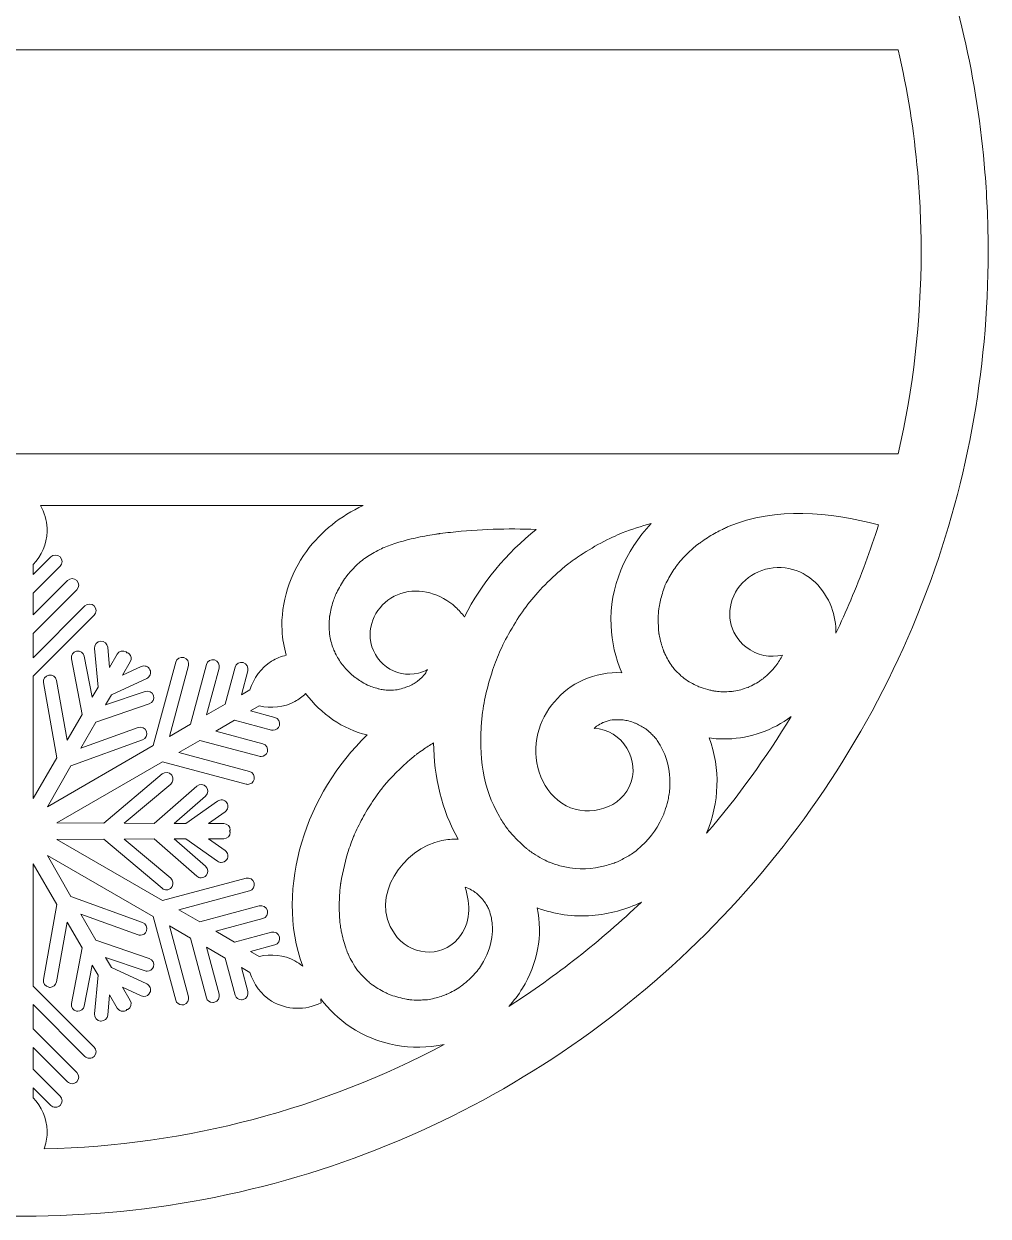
# Model space of a CAD drawing. Extents: x 686 to 834, y -420 to -218.
# Drawn here: x 760 to 834.4, y -420 to -328 of the extents above; entities that cross this region are included whole.
import ezdxf

# ---------------------------------------------------------------- set-up
doc = ezdxf.new("R2010")
doc.units = 0
doc.header["$MEASUREMENT"] = 0
doc.layers.add('Layer 1', color=7, linetype='Continuous', lineweight=0)

msp = doc.modelspace()

# ---------------------------------------------------------------- linework, layer by layer
at = {"layer": 'Layer 1'}
for points, knots in [([(834.198, -339.449), (833.622, -332.3), (832.027, -325.335), (829.434, -318.656), (829.165, -317.96), (828.884, -317.267), (828.592, -316.578), (827.313, -313.554), (825.846, -310.634), (824.195, -307.828), (823.716, -307.014), (823.222, -306.209), (822.713, -305.414), (821.444, -303.435), (820.081, -301.517), (818.626, -299.662), (822.792, -302.693), (829.454, -303.118), (832.538, -298.351), (833.004, -297.635), (832.378, -296.842), (831.641, -296.78), (826.961, -296.404), (824.298, -291.363), (823.151, -287.365), (821.705, -282.358), (821.176, -276.789), (817.512, -272.777), (815.919, -271.032), (813.965, -269.822), (811.838, -268.987), (814.557, -268.632), (817.213, -267.965), (819.702, -266.727), (824.34, -264.426), (828.213, -260.031), (828.415, -254.67), (828.644, -248.739), (824.646, -243.649), (820.036, -240.395), (815.05, -236.869), (809.154, -235.006), (803.96, -231.856), (801.463, -230.34), (799.356, -228.497), (797.409, -226.335), (795.699, -224.422), (793.974, -222.392), (791.687, -221.147), (786.576, -218.366), (780.666, -220.994), (777.314, -225.25), (775.457, -227.614), (774.22, -230.354), (773.135, -233.135), (771.911, -236.285), (770.764, -239.47), (769.589, -242.641), (769.38, -243.204), (769.171, -243.76), (768.963, -244.323), (768.511, -242.655), (767.19, -241.285), (765.451, -240.506), (764.026, -239.866), (762.42, -239.456), (760.883, -239.226), (760.59, -239.182), (760.294, -239.161), (760, -239.155), (759.706, -239.161), (759.41, -239.182), (759.117, -239.226), (757.58, -239.456), (755.974, -239.866), (754.549, -240.506), (752.81, -241.285), (751.489, -242.655), (751.037, -244.323), (750.829, -243.76), (750.62, -243.204), (750.411, -242.641), (749.236, -239.47), (748.089, -236.285), (746.865, -233.135), (745.78, -230.354), (744.543, -227.614), (742.686, -225.25), (739.334, -220.994), (733.424, -218.366), (728.313, -221.147), (726.026, -222.392), (724.301, -224.422), (722.591, -226.335), (720.644, -228.497), (718.537, -230.34), (716.04, -231.856), (710.846, -235.006), (704.95, -236.869), (699.964, -240.395), (695.354, -243.649), (691.356, -248.739), (691.585, -254.67), (691.787, -260.031), (695.66, -264.426), (700.298, -266.727), (702.787, -267.965), (705.443, -268.632), (708.162, -268.987), (706.035, -269.822), (704.081, -271.032), (702.488, -272.777), (698.824, -276.789), (698.295, -282.358), (696.849, -287.365), (695.702, -291.363), (693.039, -296.404), (688.359, -296.78), (687.622, -296.842), (686.996, -297.635), (687.462, -298.351), (690.546, -303.118), (697.208, -302.693), (701.374, -299.662), (699.919, -301.517), (698.556, -303.435), (697.287, -305.414), (696.778, -306.209), (696.284, -307.014), (695.805, -307.828), (694.154, -310.634), (692.687, -313.554), (691.408, -316.578), (691.116, -317.267), (690.835, -317.96), (690.566, -318.656), (687.973, -325.335), (686.378, -332.3), (685.802, -339.449), (685.639, -341.47), (685.556, -343.507), (685.556, -345.556), (685.556, -354.849), (687.24, -363.889), (690.566, -372.457), (690.835, -373.152), (691.116, -373.844), (691.408, -374.534), (695.156, -383.398), (700.524, -391.359), (707.36, -398.196), (714.196, -405.031), (722.157, -410.399), (731.022, -414.149), (740.202, -418.03), (749.951, -420), (760, -420), (770.049, -420), (779.798, -418.03), (788.978, -414.149), (797.843, -410.399), (805.804, -405.031), (812.64, -398.196), (819.476, -391.359), (824.844, -383.398), (828.592, -374.534), (828.884, -373.844), (829.165, -373.152), (829.434, -372.457), (832.76, -363.889), (834.444, -354.849), (834.444, -345.556), (834.444, -343.507), (834.361, -341.47), (834.198, -339.449)], [0, 0, 0, 0, 1, 1, 1, 2, 2, 2, 3, 3, 3, 4, 4, 4, 5, 5, 5, 6, 6, 6, 7, 7, 7, 8, 8, 8, 9, 9, 9, 10, 10, 10, 11, 11, 11, 12, 12, 12, 13, 13, 13, 14, 14, 14, 15, 15, 15, 16, 16, 16, 17, 17, 17, 18, 18, 18, 19, 19, 19, 20, 20, 20, 21, 21, 21, 22, 22, 22, 23, 23, 23, 24, 24, 24, 25, 25, 25, 26, 26, 26, 27, 27, 27, 28, 28, 28, 29, 29, 29, 30, 30, 30, 31, 31, 31, 32, 32, 32, 33, 33, 33, 34, 34, 34, 35, 35, 35, 36, 36, 36, 37, 37, 37, 38, 38, 38, 39, 39, 39, 40, 40, 40, 41, 41, 41, 42, 42, 42, 43, 43, 43, 44, 44, 44, 45, 45, 45, 46, 46, 46, 47, 47, 47, 48, 48, 48, 49, 49, 49, 50, 50, 50, 51, 51, 51, 52, 52, 52, 53, 53, 53, 54, 54, 54, 55, 55, 55, 56, 56, 56, 57, 57, 57, 58, 58, 58, 58]), ([(827.497, -361.151), (827.497, -361.151), (814.692, -361.151), (814.692, -361.151), (814.692, -361.151), (760, -361.151), (760, -361.151), (760, -361.151), (705.308, -361.151), (705.308, -361.151), (705.308, -361.151), (692.503, -361.151), (692.503, -361.151), (691.344, -356.137), (690.73, -350.917), (690.73, -345.556), (690.73, -343.499), (690.821, -341.462), (690.997, -339.449), (691.28, -336.218), (691.789, -333.051), (692.502, -329.962), (692.502, -329.962), (705.308, -329.962), (705.308, -329.962), (705.308, -329.962), (760, -329.962), (760, -329.962), (760, -329.962), (814.692, -329.962), (814.692, -329.962), (814.692, -329.962), (827.498, -329.962), (827.498, -329.962), (828.211, -333.051), (828.72, -336.218), (829.003, -339.449), (829.179, -341.462), (829.27, -343.499), (829.27, -345.556), (829.27, -350.917), (828.656, -356.137), (827.497, -361.151)], [0, 0, 0, 0, 1, 1, 1, 2, 2, 2, 3, 3, 3, 4, 4, 4, 5, 5, 5, 6, 6, 6, 7, 7, 7, 8, 8, 8, 9, 9, 9, 10, 10, 10, 11, 11, 11, 12, 12, 12, 13, 13, 13, 14, 14, 14, 14]), ([(781.817, -368.686), (780.557, -370.405), (779.82, -372.649), (779.931, -374.788), (779.964, -375.436), (780.079, -376.079), (780.262, -376.704), (779.866, -376.794), (779.483, -376.946), (779.13, -377.165), (778.317, -377.672), (777.73, -378.471), (777.458, -379.373), (777.458, -379.373), (776.79, -379.758), (776.79, -379.758), (776.79, -379.758), (777.29, -377.893), (777.29, -377.893), (777.363, -377.624), (777.202, -377.346), (776.932, -377.274), (776.662, -377.201), (776.385, -377.362), (776.312, -377.631), (776.312, -377.631), (775.551, -380.474), (775.551, -380.474), (775.551, -380.474), (774.097, -381.313), (774.097, -381.313), (774.097, -381.313), (775.069, -377.688), (775.069, -377.688), (775.142, -377.418), (774.981, -377.14), (774.711, -377.068), (774.441, -376.996), (774.164, -377.156), (774.092, -377.426), (774.092, -377.426), (772.858, -382.028), (772.858, -382.028), (772.858, -382.028), (771.235, -382.966), (771.235, -382.966), (771.235, -382.966), (772.699, -377.504), (772.699, -377.504), (772.771, -377.234), (772.61, -376.956), (772.341, -376.884), (772.07, -376.812), (771.793, -376.972), (771.721, -377.242), (771.721, -377.242), (769.995, -383.681), (769.995, -383.681), (769.995, -383.681), (761.818, -388.402), (761.818, -388.402), (761.818, -388.402), (763.627, -385.24), (763.627, -385.24), (763.627, -385.24), (769.166, -383.231), (769.166, -383.231), (769.429, -383.136), (769.564, -382.846), (769.469, -382.583), (769.374, -382.32), (769.084, -382.185), (768.821, -382.28), (768.821, -382.28), (764.403, -383.882), (764.403, -383.882), (764.403, -383.882), (765.554, -381.867), (765.554, -381.867), (765.554, -381.867), (769.687, -380.454), (769.687, -380.454), (769.951, -380.364), (770.092, -380.076), (770.002, -379.811), (769.912, -379.547), (769.624, -379.406), (769.36, -379.496), (769.36, -379.496), (766.314, -380.538), (766.314, -380.538), (766.314, -380.538), (766.76, -379.758), (766.76, -379.758), (766.76, -379.758), (769.488, -378.491), (769.488, -378.491), (769.741, -378.374), (769.851, -378.073), (769.734, -377.819), (769.616, -377.566), (769.316, -377.456), (769.062, -377.574), (769.062, -377.574), (767.628, -378.239), (767.628, -378.239), (767.628, -378.239), (768.219, -377.206), (768.219, -377.206), (768.339, -376.996), (768.292, -376.737), (768.12, -376.581), (768.095, -376.559), (768.068, -376.538), (768.039, -376.521), (768.039, -376.521), (767.945, -376.521), (767.945, -376.521), (767.945, -376.521), (767.898, -376.439), (767.898, -376.439), (767.657, -376.305), (767.353, -376.387), (767.214, -376.625), (767.214, -376.625), (766.614, -377.654), (766.614, -377.654), (766.614, -377.654), (766.474, -376.08), (766.474, -376.08), (766.449, -375.801), (766.204, -375.596), (765.925, -375.62), (765.647, -375.645), (765.441, -375.891), (765.466, -376.169), (765.466, -376.169), (765.733, -379.166), (765.733, -379.166), (765.733, -379.166), (765.28, -379.941), (765.28, -379.941), (765.28, -379.941), (764.659, -376.783), (764.659, -376.783), (764.606, -376.509), (764.34, -376.33), (764.065, -376.384), (763.792, -376.438), (763.613, -376.704), (763.667, -376.978), (763.667, -376.978), (764.509, -381.264), (764.509, -381.264), (764.509, -381.264), (763.34, -383.269), (763.34, -383.269), (763.34, -383.269), (762.518, -378.641), (762.518, -378.641), (762.469, -378.366), (762.207, -378.183), (761.932, -378.232), (761.656, -378.28), (761.473, -378.543), (761.522, -378.818), (761.522, -378.818), (762.553, -384.619), (762.553, -384.619), (762.553, -384.619), (760.718, -387.767), (760.718, -387.767), (760.718, -387.767), (760.718, -378.324), (760.718, -378.324), (760.718, -378.324), (765.432, -373.611), (765.432, -373.611), (765.629, -373.413), (765.629, -373.093), (765.432, -372.895), (765.234, -372.698), (764.914, -372.698), (764.716, -372.895), (764.716, -372.895), (760.718, -376.893), (760.718, -376.893), (760.718, -376.893), (760.718, -375.019), (760.718, -375.019), (760.718, -375.019), (764.087, -371.65), (764.087, -371.65), (764.284, -371.452), (764.284, -371.132), (764.087, -370.934), (763.889, -370.736), (763.569, -370.736), (763.371, -370.934), (763.371, -370.934), (760.718, -373.588), (760.718, -373.588), (760.718, -373.588), (760.718, -371.91), (760.718, -371.91), (760.718, -371.91), (762.798, -369.829), (762.798, -369.829), (762.996, -369.632), (762.996, -369.311), (762.798, -369.113), (762.6, -368.916), (762.28, -368.916), (762.083, -369.113), (762.083, -369.113), (760.718, -370.479), (760.718, -370.479), (760.718, -370.479), (760.718, -369.708), (760.718, -369.708), (761.363, -369.022), (761.761, -368.113), (761.793, -367.156), (761.796, -367.072), (761.796, -366.987), (761.793, -366.904), (761.769, -366.282), (761.584, -365.681), (761.278, -365.149), (761.278, -365.149), (786.188, -365.149), (786.188, -365.149), (784.461, -365.95), (782.976, -367.106), (781.817, -368.686)], [0, 0, 0, 0, 1, 1, 1, 2, 2, 2, 3, 3, 3, 4, 4, 4, 5, 5, 5, 6, 6, 6, 7, 7, 7, 8, 8, 8, 9, 9, 9, 10, 10, 10, 11, 11, 11, 12, 12, 12, 13, 13, 13, 14, 14, 14, 15, 15, 15, 16, 16, 16, 17, 17, 17, 18, 18, 18, 19, 19, 19, 20, 20, 20, 21, 21, 21, 22, 22, 22, 23, 23, 23, 24, 24, 24, 25, 25, 25, 26, 26, 26, 27, 27, 27, 28, 28, 28, 29, 29, 29, 30, 30, 30, 31, 31, 31, 32, 32, 32, 33, 33, 33, 34, 34, 34, 35, 35, 35, 36, 36, 36, 37, 37, 37, 38, 38, 38, 39, 39, 39, 40, 40, 40, 41, 41, 41, 42, 42, 42, 43, 43, 43, 44, 44, 44, 45, 45, 45, 46, 46, 46, 47, 47, 47, 48, 48, 48, 49, 49, 49, 50, 50, 50, 51, 51, 51, 52, 52, 52, 53, 53, 53, 54, 54, 54, 55, 55, 55, 56, 56, 56, 57, 57, 57, 58, 58, 58, 59, 59, 59, 60, 60, 60, 61, 61, 61, 62, 62, 62, 63, 63, 63, 64, 64, 64, 65, 65, 65, 66, 66, 66, 67, 67, 67, 68, 68, 68, 69, 69, 69, 70, 70, 70, 71, 71, 71, 72, 72, 72, 73, 73, 73, 74, 74, 74, 75, 75, 75, 76, 76, 76, 77, 77, 77, 78, 78, 78, 78]), ([(823.832, -372.457), (823.469, -373.317), (823.086, -374.167), (822.689, -375.009), (822.699, -374.327), (822.595, -373.646), (822.347, -372.99), (821.802, -371.553), (820.615, -370.312), (819.063, -370.006), (817.459, -369.689), (815.747, -370.382), (814.938, -371.843), (814.14, -373.287), (814.438, -375.046), (815.748, -376.064), (816.609, -376.733), (817.622, -376.929), (818.572, -376.684), (818.497, -376.824), (818.422, -376.965), (818.338, -377.101), (818.25, -377.246), (818.155, -377.388), (818.056, -377.526), (818.078, -377.484), (817.797, -377.827), (817.751, -377.876), (817.635, -377.999), (817.515, -378.119), (817.391, -378.234), (817.308, -378.311), (817.222, -378.384), (817.136, -378.458), (817.132, -378.462), (817.095, -378.491), (817.062, -378.517), (817.023, -378.544), (816.971, -378.581), (816.966, -378.584), (816.87, -378.644), (816.779, -378.71), (816.683, -378.77), (816.515, -378.874), (816.342, -378.97), (816.166, -379.06), (816.144, -379.071), (816.043, -379.119), (815.983, -379.149), (815.947, -379.164), (815.91, -379.179), (815.904, -379.181), (815.718, -379.248), (815.531, -379.31), (815.339, -379.361), (815.168, -379.407), (814.996, -379.442), (814.823, -379.478), (814.805, -379.481), (814.791, -379.484), (814.78, -379.487), (814.779, -379.487), (814.779, -379.487), (814.779, -379.487), (814.661, -379.498), (814.543, -379.507), (814.425, -379.513), (814.218, -379.522), (814.01, -379.523), (813.803, -379.514), (813.714, -379.51), (813.625, -379.504), (813.537, -379.497), (813.51, -379.494), (813.381, -379.476), (813.313, -379.468), (813.273, -379.46), (813.233, -379.452), (813.229, -379.451), (813.142, -379.432), (813.055, -379.414), (812.968, -379.394), (812.737, -379.339), (812.509, -379.273), (812.284, -379.195), (812.227, -379.176), (812.17, -379.154), (812.113, -379.133), (812.07, -379.115), (812, -379.087), (811.979, -379.076), (811.82, -378.996), (811.661, -378.917), (811.507, -378.828), (811.327, -378.725), (811.153, -378.612), (810.982, -378.494), (810.964, -378.481), (810.951, -378.472), (810.94, -378.464), (810.844, -378.386), (810.751, -378.304), (810.661, -378.22), (810.515, -378.084), (810.374, -377.942), (810.241, -377.793), (810.191, -377.736), (810.052, -377.553), (810.052, -377.559), (809.84, -377.252), (809.648, -376.934), (809.486, -376.597), (809.46, -376.543), (809.436, -376.49), (809.411, -376.436), (809.404, -376.413), (809.395, -376.387), (809.384, -376.354), (809.331, -376.198), (809.277, -376.044), (809.231, -375.886), (809.177, -375.702), (809.13, -375.515), (809.09, -375.327), (809.073, -375.246), (809.059, -375.165), (809.042, -375.084), (809.034, -375.049), (809.028, -375.025), (809.024, -375.005), (809.023, -375.002), (809.023, -374.999), (809.023, -374.995), (808.993, -374.635), (808.966, -374.278), (808.971, -373.915), (808.973, -373.72), (808.983, -373.526), (808.999, -373.331), (809.003, -373.281), (809.008, -373.232), (809.013, -373.182), (809.017, -373.14), (809.027, -373.055), (809.039, -372.985), (809.102, -372.628), (809.186, -372.274), (809.291, -371.926), (809.348, -371.739), (809.415, -371.556), (809.481, -371.372), (809.487, -371.355), (809.491, -371.342), (809.495, -371.33), (809.527, -371.259), (809.559, -371.187), (809.593, -371.116), (809.767, -370.757), (809.968, -370.41), (810.19, -370.078), (810.238, -370.006), (810.405, -369.774), (810.454, -369.704), (810.487, -369.664), (810.537, -369.602), (810.539, -369.6), (810.616, -369.511), (810.691, -369.421), (810.769, -369.334), (811.044, -369.028), (811.336, -368.738), (811.645, -368.467), (811.761, -368.364), (811.881, -368.264), (812.002, -368.166), (812.039, -368.137), (812.087, -368.1), (812.102, -368.089), (812.199, -368.021), (812.294, -367.951), (812.392, -367.885), (812.734, -367.651), (813.089, -367.434), (813.453, -367.236), (813.609, -367.15), (813.768, -367.068), (813.928, -366.989), (814.035, -366.937), (814.143, -366.887), (814.251, -366.836), (814.301, -366.812), (814.362, -366.784), (814.385, -366.773), (818.117, -365.211), (822.15, -365.659), (825.989, -366.637), (825.355, -368.617), (824.636, -370.559), (823.832, -372.457)], [0, 0, 0, 0, 1, 1, 1, 2, 2, 2, 3, 3, 3, 4, 4, 4, 5, 5, 5, 6, 6, 6, 7, 7, 7, 8, 8, 8, 9, 9, 9, 10, 10, 10, 11, 11, 11, 12, 12, 12, 13, 13, 13, 14, 14, 14, 15, 15, 15, 16, 16, 16, 17, 17, 17, 18, 18, 18, 19, 19, 19, 20, 20, 20, 21, 21, 21, 22, 22, 22, 23, 23, 23, 24, 24, 24, 25, 25, 25, 26, 26, 26, 27, 27, 27, 28, 28, 28, 29, 29, 29, 30, 30, 30, 31, 31, 31, 32, 32, 32, 33, 33, 33, 34, 34, 34, 35, 35, 35, 36, 36, 36, 37, 37, 37, 38, 38, 38, 39, 39, 39, 40, 40, 40, 41, 41, 41, 42, 42, 42, 43, 43, 43, 44, 44, 44, 45, 45, 45, 46, 46, 46, 47, 47, 47, 48, 48, 48, 49, 49, 49, 50, 50, 50, 51, 51, 51, 52, 52, 52, 53, 53, 53, 54, 54, 54, 55, 55, 55, 56, 56, 56, 57, 57, 57, 58, 58, 58, 59, 59, 59, 60, 60, 60, 61, 61, 61, 62, 62, 62, 63, 63, 63, 64, 64, 64, 65, 65, 65, 66, 66, 66, 66]), ([(786.743, -375.38), (786.893, -377.208), (788.664, -378.548), (790.479, -378.082), (790.72, -378.021), (790.947, -377.928), (791.159, -377.811), (791.099, -377.918), (791.038, -378.023), (790.974, -378.129), (790.971, -378.133), (790.945, -378.168), (790.921, -378.201), (790.879, -378.246), (790.792, -378.344), (790.779, -378.358), (790.667, -378.475), (790.549, -378.586), (790.425, -378.69), (790.332, -378.753), (790.238, -378.816), (790.142, -378.874), (790.01, -378.953), (789.874, -379.023), (789.737, -379.092), (789.857, -379.028), (789.476, -379.192), (789.39, -379.218), (789.223, -379.27), (789.055, -379.313), (788.885, -379.348), (788.835, -379.359), (788.785, -379.368), (788.735, -379.378), (788.723, -379.378), (788.707, -379.378), (788.686, -379.379), (788.492, -379.388), (788.298, -379.399), (788.103, -379.393), (788.021, -379.39), (787.938, -379.385), (787.855, -379.379), (787.833, -379.377), (787.719, -379.36), (787.658, -379.353), (787.564, -379.331), (787.405, -379.295), (787.364, -379.285), (787.204, -379.245), (787.045, -379.198), (786.889, -379.145), (786.82, -379.122), (786.752, -379.097), (786.683, -379.072), (786.491, -378.981), (786.303, -378.885), (786.12, -378.778), (785.976, -378.694), (785.836, -378.604), (785.698, -378.51), (785.648, -378.476), (785.599, -378.44), (785.55, -378.405), (785.544, -378.4), (785.54, -378.396), (785.534, -378.391), (785.257, -378.153), (784.993, -377.905), (784.752, -377.632), (784.693, -377.566), (784.636, -377.497), (784.58, -377.429), (784.576, -377.423), (784.572, -377.416), (784.566, -377.409), (784.471, -377.27), (784.377, -377.132), (784.289, -376.989), (784.202, -376.845), (784.12, -376.699), (784.043, -376.55), (784.001, -376.469), (783.863, -376.12), (783.893, -376.216), (783.784, -375.898), (783.688, -375.578), (783.624, -375.247), (783.614, -375.194), (783.606, -375.141), (783.597, -375.088), (783.596, -375.076), (783.595, -375.063), (783.594, -375.046), (783.582, -374.845), (783.567, -374.645), (783.567, -374.444), (783.566, -374.272), (783.572, -374.099), (783.584, -373.928), (783.59, -373.843), (783.599, -373.758), (783.607, -373.673), (783.608, -373.664), (783.61, -373.656), (783.612, -373.644), (783.682, -373.276), (783.765, -372.913), (783.88, -372.555), (783.924, -372.419), (783.973, -372.285), (784.023, -372.152), (784.007, -372.201), (784.119, -371.931), (784.151, -371.865), (784.33, -371.5), (784.535, -371.148), (784.763, -370.811), (784.798, -370.759), (784.957, -370.544), (784.949, -370.549), (785.04, -370.437), (785.134, -370.327), (785.231, -370.22), (785.505, -369.917), (785.801, -369.64), (786.112, -369.376), (786.157, -369.337), (786.183, -369.314), (786.196, -369.301), (786.21, -369.294), (786.24, -369.277), (786.297, -369.24), (786.459, -369.135), (786.618, -369.025), (786.783, -368.926), (787.098, -368.736), (787.592, -368.48), (787.823, -368.378), (788.463, -368.095), (789.42, -367.827), (790.213, -367.652), (790.711, -367.541), (791.213, -367.451), (791.717, -367.373), (791.818, -367.357), (791.919, -367.343), (792.02, -367.328), (792.054, -367.323), (792.077, -367.32), (792.094, -367.317), (792.11, -367.315), (792.129, -367.312), (792.151, -367.31), (792.414, -367.276), (792.678, -367.245), (792.941, -367.216), (794.033, -367.097), (795.129, -367.018), (796.226, -366.98), (797.337, -366.942), (798.449, -366.946), (799.559, -366.991), (797.269, -368.819), (795.352, -371.114), (794.007, -373.735), (794.005, -373.738), (794.004, -373.741), (794.003, -373.744), (793.808, -373.471), (793.585, -373.215), (793.33, -372.982), (792.216, -371.965), (790.577, -371.448), (789.107, -371.928), (787.652, -372.403), (786.616, -373.834), (786.743, -375.38)], [0, 0, 0, 0, 1, 1, 1, 2, 2, 2, 3, 3, 3, 4, 4, 4, 5, 5, 5, 6, 6, 6, 7, 7, 7, 8, 8, 8, 9, 9, 9, 10, 10, 10, 11, 11, 11, 12, 12, 12, 13, 13, 13, 14, 14, 14, 15, 15, 15, 16, 16, 16, 17, 17, 17, 18, 18, 18, 19, 19, 19, 20, 20, 20, 21, 21, 21, 22, 22, 22, 23, 23, 23, 24, 24, 24, 25, 25, 25, 26, 26, 26, 27, 27, 27, 28, 28, 28, 29, 29, 29, 30, 30, 30, 31, 31, 31, 32, 32, 32, 33, 33, 33, 34, 34, 34, 35, 35, 35, 36, 36, 36, 37, 37, 37, 38, 38, 38, 39, 39, 39, 40, 40, 40, 41, 41, 41, 42, 42, 42, 43, 43, 43, 44, 44, 44, 45, 45, 45, 46, 46, 46, 47, 47, 47, 48, 48, 48, 49, 49, 49, 50, 50, 50, 51, 51, 51, 52, 52, 52, 53, 53, 53, 54, 54, 54, 55, 55, 55, 56, 56, 56, 57, 57, 57, 58, 58, 58, 59, 59, 59, 59]), ([(809.85, -387.188), (809.847, -387.227), (809.845, -387.259), (809.843, -387.285), (809.819, -387.445), (809.789, -387.604), (809.754, -387.761), (809.697, -388.022), (809.627, -388.281), (809.546, -388.536), (809.501, -388.678), (809.451, -388.817), (809.4, -388.957), (809.383, -389.005), (809.37, -389.041), (809.361, -389.068), (809.347, -389.095), (809.329, -389.131), (809.305, -389.179), (808.722, -390.364), (808.302, -390.913), (807.322, -391.757), (807.298, -391.779), (807.277, -391.796), (807.259, -391.812), (807.247, -391.819), (807.228, -391.832), (807.197, -391.854), (807.07, -391.943), (806.943, -392.03), (806.812, -392.113), (806.547, -392.279), (806.271, -392.42), (805.994, -392.566), (805.976, -392.575), (805.868, -392.624), (805.834, -392.641), (805.716, -392.688), (805.597, -392.731), (805.478, -392.772), (805.153, -392.883), (804.822, -392.975), (804.487, -393.047), (803.532, -393.254), (802.394, -393.226), (801.378, -392.949), (801.108, -392.875), (800.842, -392.786), (800.58, -392.685), (800.543, -392.67), (800.502, -392.653), (800.486, -392.645), (800.329, -392.568), (800.171, -392.493), (800.017, -392.41), (799.785, -392.285), (799.56, -392.15), (799.34, -392.006), (799.218, -391.926), (799.099, -391.841), (798.979, -391.758), (798.936, -391.728), (798.907, -391.708), (798.883, -391.692), (798.861, -391.672), (798.834, -391.647), (798.793, -391.611), (798.352, -391.218), (797.928, -390.819), (797.545, -390.368), (797.491, -390.304), (797.439, -390.239), (797.386, -390.174), (797.363, -390.141), (797.261, -390.005), (797.235, -389.968), (797.048, -389.703), (796.873, -389.43), (796.709, -389.149), (795.423, -386.939), (795.113, -384.444), (795.333, -381.819), (795.347, -381.647), (795.364, -381.475), (795.384, -381.303), (795.389, -381.26), (795.417, -381.065), (795.422, -381.021), (795.467, -380.738), (795.515, -380.456), (795.572, -380.175), (795.698, -379.55), (795.856, -378.932), (796.043, -378.323), (796.438, -377.037), (796.764, -376.265), (797.424, -375.069), (798.123, -373.801), (798.82, -372.812), (799.675, -371.858), (800.165, -371.312), (800.686, -370.796), (801.236, -370.311), (801.48, -370.095), (801.73, -369.885), (801.986, -369.683), (802.025, -369.654), (802.175, -369.54), (802.206, -369.517), (802.386, -369.385), (802.568, -369.256), (802.752, -369.13), (803.331, -368.735), (803.931, -368.371), (804.549, -368.04), (805.179, -367.704), (805.733, -367.444), (806.195, -367.262), (806.923, -366.975), (807.668, -366.736), (808.424, -366.541), (806.433, -368.644), (805.205, -371.407), (805.333, -374.416), (805.386, -375.672), (805.661, -376.915), (806.166, -378.054), (805.158, -378.005), (804.133, -378.179), (803.154, -378.618), (801.484, -379.367), (800.121, -380.958), (799.684, -382.745), (799.203, -384.709), (799.785, -386.968), (801.534, -388.126), (803.227, -389.246), (805.814, -388.744), (806.731, -386.855), (807.721, -384.815), (806.148, -382.417), (804.029, -382.351), (804.052, -382.329), (804.076, -382.307), (804.099, -382.285), (804.136, -382.249), (804.16, -382.224), (804.176, -382.206), (804.194, -382.197), (804.221, -382.183), (804.259, -382.16), (804.403, -382.076), (804.548, -381.991), (804.692, -381.906), (804.712, -381.894), (804.758, -381.875), (804.795, -381.859), (805, -381.787), (805.212, -381.729), (805.426, -381.689), (805.468, -381.685), (805.557, -381.676), (805.587, -381.677), (805.76, -381.68), (805.94, -381.681), (806.113, -381.678), (806.141, -381.677), (806.222, -381.685), (806.267, -381.689), (806.403, -381.712), (806.538, -381.742), (806.672, -381.776), (806.844, -381.821), (807.01, -381.877), (807.179, -381.933), (807.196, -381.939), (807.237, -381.957), (807.274, -381.974), (807.529, -382.099), (807.765, -382.245), (808.008, -382.393), (808.036, -382.411), (808.059, -382.425), (808.079, -382.437), (808.213, -382.545), (808.34, -382.662), (808.462, -382.783), (808.549, -382.869), (808.629, -382.96), (808.713, -383.049), (808.776, -383.115), (808.807, -383.144), (808.821, -383.155), (808.826, -383.168), (808.844, -383.201), (808.891, -383.271), (809.527, -384.239), (809.841, -385.244), (809.874, -386.254), (809.885, -386.567), (809.869, -386.876), (809.85, -387.188)], [0, 0, 0, 0, 1, 1, 1, 2, 2, 2, 3, 3, 3, 4, 4, 4, 5, 5, 5, 6, 6, 6, 7, 7, 7, 8, 8, 8, 9, 9, 9, 10, 10, 10, 11, 11, 11, 12, 12, 12, 13, 13, 13, 14, 14, 14, 15, 15, 15, 16, 16, 16, 17, 17, 17, 18, 18, 18, 19, 19, 19, 20, 20, 20, 21, 21, 21, 22, 22, 22, 23, 23, 23, 24, 24, 24, 25, 25, 25, 26, 26, 26, 27, 27, 27, 28, 28, 28, 29, 29, 29, 30, 30, 30, 31, 31, 31, 32, 32, 32, 33, 33, 33, 34, 34, 34, 35, 35, 35, 36, 36, 36, 37, 37, 37, 38, 38, 38, 39, 39, 39, 40, 40, 40, 41, 41, 41, 42, 42, 42, 43, 43, 43, 44, 44, 44, 45, 45, 45, 46, 46, 46, 47, 47, 47, 48, 48, 48, 49, 49, 49, 50, 50, 50, 51, 51, 51, 52, 52, 52, 53, 53, 53, 54, 54, 54, 55, 55, 55, 56, 56, 56, 57, 57, 57, 58, 58, 58, 59, 59, 59, 60, 60, 60, 61, 61, 61, 62, 62, 62, 63, 63, 63, 64, 64, 64, 65, 65, 65, 66, 66, 66, 67, 67, 67, 67]), ([(781.532, -400.701), (781.344, -400.545), (781.142, -400.407), (780.923, -400.291), (780.079, -399.84), (779.093, -399.73), (778.175, -399.946), (778.175, -399.946), (777.508, -399.561), (777.508, -399.561), (777.508, -399.561), (779.373, -399.061), (779.373, -399.061), (779.643, -398.989), (779.803, -398.712), (779.73, -398.442), (779.658, -398.172), (779.381, -398.011), (779.111, -398.084), (779.111, -398.084), (776.269, -398.845), (776.269, -398.845), (776.269, -398.845), (774.815, -398.006), (774.815, -398.006), (774.815, -398.006), (778.441, -397.035), (778.441, -397.035), (778.71, -396.962), (778.87, -396.685), (778.798, -396.415), (778.726, -396.145), (778.449, -395.985), (778.179, -396.057), (778.179, -396.057), (773.576, -397.291), (773.576, -397.291), (773.576, -397.291), (771.953, -396.353), (771.953, -396.353), (771.953, -396.353), (777.414, -394.89), (777.414, -394.89), (777.685, -394.818), (777.845, -394.54), (777.772, -394.27), (777.7, -394), (777.423, -393.84), (777.152, -393.913), (777.152, -393.913), (770.713, -395.638), (770.713, -395.638), (770.713, -395.638), (762.536, -390.917), (762.536, -390.917), (762.536, -390.917), (766.179, -390.901), (766.179, -390.901), (766.179, -390.901), (770.688, -394.694), (770.688, -394.694), (770.783, -394.774), (770.899, -394.813), (771.014, -394.813), (771.158, -394.813), (771.301, -394.752), (771.401, -394.633), (771.424, -394.606), (771.443, -394.578), (771.459, -394.548), (771.571, -394.342), (771.527, -394.078), (771.34, -393.92), (771.34, -393.92), (767.744, -390.894), (767.744, -390.894), (767.744, -390.894), (770.063, -390.885), (770.063, -390.885), (770.063, -390.885), (773.354, -393.757), (773.354, -393.757), (773.45, -393.841), (773.568, -393.882), (773.687, -393.882), (773.828, -393.882), (773.968, -393.823), (774.068, -393.709), (774.252, -393.498), (774.23, -393.179), (774.019, -392.995), (774.019, -392.995), (771.594, -390.878), (771.594, -390.878), (771.594, -390.878), (772.493, -390.874), (772.493, -390.874), (772.493, -390.874), (774.954, -392.603), (774.954, -392.603), (775.043, -392.666), (775.145, -392.695), (775.245, -392.695), (775.404, -392.695), (775.561, -392.62), (775.659, -392.48), (775.82, -392.251), (775.765, -391.936), (775.536, -391.775), (775.536, -391.775), (774.243, -390.867), (774.243, -390.867), (774.243, -390.867), (775.433, -390.861), (775.433, -390.861), (775.709, -390.86), (775.932, -390.638), (775.936, -390.363), (775.936, -390.363), (775.889, -390.281), (775.889, -390.281), (775.889, -390.281), (775.936, -390.2), (775.936, -390.2), (775.932, -389.924), (775.709, -389.702), (775.433, -389.701), (775.433, -389.701), (774.243, -389.696), (774.243, -389.696), (774.243, -389.696), (775.536, -388.787), (775.536, -388.787), (775.765, -388.627), (775.82, -388.311), (775.659, -388.082), (775.499, -387.853), (775.183, -387.799), (774.954, -387.959), (774.954, -387.959), (772.493, -389.688), (772.493, -389.688), (772.493, -389.688), (771.594, -389.685), (771.594, -389.685), (771.594, -389.685), (774.019, -387.568), (774.019, -387.568), (774.23, -387.384), (774.252, -387.064), (774.068, -386.854), (773.884, -386.643), (773.565, -386.621), (773.354, -386.805), (773.354, -386.805), (770.063, -389.678), (770.063, -389.678), (770.063, -389.678), (767.744, -389.668), (767.744, -389.668), (767.744, -389.668), (771.34, -386.642), (771.34, -386.642), (771.527, -386.485), (771.571, -386.221), (771.459, -386.014), (771.443, -385.985), (771.424, -385.956), (771.401, -385.93), (771.222, -385.715), (770.902, -385.688), (770.688, -385.868), (770.688, -385.868), (766.18, -389.661), (766.18, -389.661), (766.18, -389.661), (762.536, -389.646), (762.536, -389.646), (762.536, -389.646), (770.713, -384.925), (770.713, -384.925), (770.713, -384.925), (777.152, -386.65), (777.152, -386.65), (777.196, -386.662), (777.24, -386.667), (777.284, -386.667), (777.507, -386.667), (777.712, -386.518), (777.772, -386.292), (777.845, -386.022), (777.685, -385.745), (777.414, -385.672), (777.414, -385.672), (771.953, -384.209), (771.953, -384.209), (771.953, -384.209), (773.576, -383.272), (773.576, -383.272), (773.576, -383.272), (778.179, -384.505), (778.179, -384.505), (778.223, -384.517), (778.267, -384.522), (778.31, -384.522), (778.533, -384.522), (778.738, -384.373), (778.798, -384.147), (778.87, -383.877), (778.71, -383.6), (778.441, -383.528), (778.441, -383.528), (774.815, -382.556), (774.815, -382.556), (774.815, -382.556), (776.269, -381.717), (776.269, -381.717), (776.269, -381.717), (779.111, -382.479), (779.111, -382.479), (779.155, -382.49), (779.199, -382.496), (779.242, -382.496), (779.466, -382.496), (779.67, -382.347), (779.73, -382.121), (779.803, -381.851), (779.643, -381.573), (779.373, -381.501), (779.373, -381.501), (777.508, -381.001), (777.508, -381.001), (777.508, -381.001), (778.175, -380.616), (778.175, -380.616), (779.093, -380.832), (780.079, -380.723), (780.923, -380.272), (781.232, -380.107), (781.511, -379.899), (781.756, -379.659), (782.939, -381.224), (784.607, -382.411), (786.507, -382.855), (784.154, -385.124), (782.388, -388.002), (781.448, -391.142), (780.526, -394.216), (780.403, -397.729), (781.532, -400.701)], [0, 0, 0, 0, 1, 1, 1, 2, 2, 2, 3, 3, 3, 4, 4, 4, 5, 5, 5, 6, 6, 6, 7, 7, 7, 8, 8, 8, 9, 9, 9, 10, 10, 10, 11, 11, 11, 12, 12, 12, 13, 13, 13, 14, 14, 14, 15, 15, 15, 16, 16, 16, 17, 17, 17, 18, 18, 18, 19, 19, 19, 20, 20, 20, 21, 21, 21, 22, 22, 22, 23, 23, 23, 24, 24, 24, 25, 25, 25, 26, 26, 26, 27, 27, 27, 28, 28, 28, 29, 29, 29, 30, 30, 30, 31, 31, 31, 32, 32, 32, 33, 33, 33, 34, 34, 34, 35, 35, 35, 36, 36, 36, 37, 37, 37, 38, 38, 38, 39, 39, 39, 40, 40, 40, 41, 41, 41, 42, 42, 42, 43, 43, 43, 44, 44, 44, 45, 45, 45, 46, 46, 46, 47, 47, 47, 48, 48, 48, 49, 49, 49, 50, 50, 50, 51, 51, 51, 52, 52, 52, 53, 53, 53, 54, 54, 54, 55, 55, 55, 56, 56, 56, 57, 57, 57, 58, 58, 58, 59, 59, 59, 60, 60, 60, 61, 61, 61, 62, 62, 62, 63, 63, 63, 64, 64, 64, 65, 65, 65, 66, 66, 66, 67, 67, 67, 68, 68, 68, 69, 69, 69, 70, 70, 70, 71, 71, 71, 72, 72, 72, 73, 73, 73, 74, 74, 74, 75, 75, 75, 76, 76, 76, 77, 77, 77, 78, 78, 78, 79, 79, 79, 80, 80, 80, 81, 81, 81, 82, 82, 82, 83, 83, 83, 83]), ([(812.713, -390.448), (813.677, -388.121), (813.807, -385.431), (812.897, -383.083), (813.376, -383.15), (813.857, -383.178), (814.336, -383.162), (816.096, -383.103), (817.827, -382.49), (819.233, -381.437), (817.3, -384.617), (815.117, -387.63), (812.713, -390.448)], [0, 0, 0, 0, 1, 1, 1, 2, 2, 2, 3, 3, 3, 4, 4, 4, 4]), ([(796.158, -398.236), (796.116, -398.879), (795.852, -399.702), (795.482, -400.347), (795.382, -400.519), (795.277, -400.688), (795.164, -400.852), (795.112, -400.928), (795.058, -401.005), (795.002, -401.079), (794.983, -401.099), (794.959, -401.125), (794.928, -401.159), (794.636, -401.473), (794.342, -401.774), (794.016, -402.053), (794.023, -402.04), (793.758, -402.245), (793.7, -402.283), (793.534, -402.394), (793.365, -402.499), (793.191, -402.597), (793.017, -402.695), (792.839, -402.783), (792.66, -402.871), (792.645, -402.878), (792.633, -402.884), (792.623, -402.889), (792.49, -402.94), (792.357, -402.988), (792.223, -403.032), (791.874, -403.146), (791.515, -403.235), (791.152, -403.293), (791.216, -403.276), (790.733, -403.32), (790.665, -403.322), (790.428, -403.329), (790.19, -403.323), (789.953, -403.307), (789.855, -403.3), (789.756, -403.292), (789.658, -403.281), (789.63, -403.275), (789.596, -403.268), (789.553, -403.259), (789.349, -403.216), (789.147, -403.174), (788.945, -403.119), (788.744, -403.064), (788.547, -402.998), (788.349, -402.932), (788.294, -402.914), (788.255, -402.901), (788.226, -402.891), (788.11, -402.841), (787.995, -402.785), (787.883, -402.728), (787.51, -402.541), (787.155, -402.324), (786.816, -402.081), (786.808, -402.075), (786.802, -402.071), (786.796, -402.066), (786.786, -402.058), (786.776, -402.049), (786.763, -402.038), (786.672, -401.961), (786.582, -401.884), (786.494, -401.803), (786.319, -401.643), (786.152, -401.474), (785.993, -401.297), (785.977, -401.28), (785.888, -401.176), (785.842, -401.125), (785.809, -401.082), (785.769, -401.031), (785.768, -401.03), (785.623, -400.824), (785.485, -400.612), (785.359, -400.393), (785.249, -400.202), (785.151, -400.005), (785.053, -399.807), (785.035, -399.769), (785.023, -399.746), (785.015, -399.733), (785.014, -399.729), (785.013, -399.727), (785.011, -399.723), (784.952, -399.578), (784.899, -399.429), (784.848, -399.28), (784.706, -398.86), (784.594, -398.43), (784.508, -397.995), (784.483, -397.87), (784.462, -397.744), (784.441, -397.619), (784.438, -397.6), (784.428, -397.523), (784.422, -397.472), (784.398, -397.238), (784.379, -397.003), (784.367, -396.768), (784.344, -396.32), (784.345, -395.87), (784.367, -395.422), (784.379, -395.168), (784.398, -394.913), (784.424, -394.659), (784.434, -394.558), (784.445, -394.457), (784.458, -394.355), (784.461, -394.33), (784.466, -394.299), (784.471, -394.266), (784.621, -393.362), (784.832, -392.474), (785.123, -391.605), (785.198, -391.381), (785.277, -391.159), (785.362, -390.938), (785.404, -390.828), (785.447, -390.718), (785.491, -390.609), (785.498, -390.591), (785.504, -390.577), (785.508, -390.566), (785.52, -390.541), (785.534, -390.511), (785.551, -390.474), (785.76, -390.018), (785.981, -389.568), (786.226, -389.13), (786.47, -388.691), (786.733, -388.263), (787.014, -387.847), (787.147, -387.652), (787.286, -387.461), (787.423, -387.269), (787.445, -387.238), (787.463, -387.213), (787.478, -387.192), (787.563, -387.084), (787.65, -386.976), (787.738, -386.87), (788.378, -386.097), (789.084, -385.38), (789.849, -384.731), (789.917, -384.674), (789.984, -384.617), (790.053, -384.561), (790.058, -384.556), (790.339, -384.338), (790.319, -384.35), (790.483, -384.229), (790.647, -384.11), (790.815, -383.995), (791.083, -383.811), (791.357, -383.637), (791.636, -383.47), (791.66, -386.075), (792.239, -388.637), (793.522, -390.892), (793.106, -390.883), (792.686, -390.92), (792.269, -391.004), (789.289, -391.611), (786.639, -395.337), (788.602, -398.192), (789.739, -399.848), (792.185, -400.159), (793.524, -398.57), (794.544, -397.359), (794.486, -395.966), (794.059, -394.613), (794.092, -394.622), (794.125, -394.629), (794.158, -394.64), (794.222, -394.66), (794.311, -394.698), (794.351, -394.714), (794.499, -394.789), (794.644, -394.87), (794.783, -394.96), (794.803, -394.972), (794.892, -395.036), (794.947, -395.074), (794.98, -395.102), (795.016, -395.133), (795.02, -395.136), (795.166, -395.277), (795.306, -395.417), (795.441, -395.566), (795.392, -395.524), (795.657, -395.87), (795.702, -395.947), (795.76, -396.045), (795.812, -396.145), (795.864, -396.246), (795.871, -396.26), (795.899, -396.33), (795.915, -396.372), (795.986, -396.57), (796.044, -396.773), (796.091, -396.977), (796.158, -397.271), (796.193, -397.688), (796.158, -398.236)], [0, 0, 0, 0, 1, 1, 1, 2, 2, 2, 3, 3, 3, 4, 4, 4, 5, 5, 5, 6, 6, 6, 7, 7, 7, 8, 8, 8, 9, 9, 9, 10, 10, 10, 11, 11, 11, 12, 12, 12, 13, 13, 13, 14, 14, 14, 15, 15, 15, 16, 16, 16, 17, 17, 17, 18, 18, 18, 19, 19, 19, 20, 20, 20, 21, 21, 21, 22, 22, 22, 23, 23, 23, 24, 24, 24, 25, 25, 25, 26, 26, 26, 27, 27, 27, 28, 28, 28, 29, 29, 29, 30, 30, 30, 31, 31, 31, 32, 32, 32, 33, 33, 33, 34, 34, 34, 35, 35, 35, 36, 36, 36, 37, 37, 37, 38, 38, 38, 39, 39, 39, 40, 40, 40, 41, 41, 41, 42, 42, 42, 43, 43, 43, 44, 44, 44, 45, 45, 45, 46, 46, 46, 47, 47, 47, 48, 48, 48, 49, 49, 49, 50, 50, 50, 51, 51, 51, 52, 52, 52, 53, 53, 53, 54, 54, 54, 55, 55, 55, 56, 56, 56, 57, 57, 57, 58, 58, 58, 59, 59, 59, 60, 60, 60, 61, 61, 61, 62, 62, 62, 63, 63, 63, 64, 64, 64, 65, 65, 65, 66, 66, 66, 67, 67, 67, 68, 68, 68, 69, 69, 69, 70, 70, 70, 70]), ([(761.562, -414.807), (761.705, -414.419), (761.787, -414.007), (761.795, -413.587), (761.796, -413.527), (761.795, -413.467), (761.793, -413.407), (761.761, -412.449), (761.363, -411.541), (760.718, -410.854), (760.718, -410.854), (760.718, -410.084), (760.718, -410.084), (760.718, -410.084), (762.083, -411.449), (762.083, -411.449), (762.181, -411.548), (762.311, -411.597), (762.44, -411.597), (762.57, -411.597), (762.699, -411.548), (762.798, -411.449), (762.996, -411.251), (762.996, -410.931), (762.798, -410.733), (762.798, -410.733), (760.718, -408.653), (760.718, -408.653), (760.718, -408.653), (760.718, -406.975), (760.718, -406.975), (760.718, -406.975), (763.371, -409.628), (763.371, -409.628), (763.47, -409.727), (763.599, -409.776), (763.729, -409.776), (763.859, -409.776), (763.988, -409.727), (764.087, -409.628), (764.284, -409.43), (764.284, -409.11), (764.087, -408.912), (764.087, -408.912), (760.718, -405.543), (760.718, -405.543), (760.718, -405.543), (760.718, -403.669), (760.718, -403.669), (760.718, -403.669), (764.716, -407.667), (764.716, -407.667), (764.815, -407.766), (764.944, -407.815), (765.074, -407.815), (765.203, -407.815), (765.333, -407.766), (765.432, -407.667), (765.629, -407.469), (765.629, -407.149), (765.432, -406.951), (765.432, -406.951), (760.718, -402.238), (760.718, -402.238), (760.718, -402.238), (760.718, -392.795), (760.718, -392.795), (760.718, -392.795), (762.553, -395.943), (762.553, -395.943), (762.553, -395.943), (761.522, -401.744), (761.522, -401.744), (761.473, -402.02), (761.656, -402.282), (761.932, -402.331), (761.962, -402.336), (761.991, -402.339), (762.021, -402.339), (762.262, -402.339), (762.475, -402.167), (762.518, -401.921), (762.518, -401.921), (763.34, -397.294), (763.34, -397.294), (763.34, -397.294), (764.509, -399.298), (764.509, -399.298), (764.509, -399.298), (763.667, -403.584), (763.667, -403.584), (763.613, -403.858), (763.792, -404.125), (764.065, -404.178), (764.099, -404.185), (764.131, -404.188), (764.164, -404.188), (764.401, -404.188), (764.612, -404.02), (764.659, -403.779), (764.659, -403.779), (765.28, -400.621), (765.28, -400.621), (765.28, -400.621), (765.733, -401.397), (765.733, -401.397), (765.733, -401.397), (765.466, -404.393), (765.466, -404.393), (765.441, -404.672), (765.647, -404.917), (765.925, -404.942), (765.94, -404.944), (765.955, -404.944), (765.971, -404.944), (766.23, -404.944), (766.451, -404.746), (766.474, -404.483), (766.474, -404.483), (766.614, -402.908), (766.614, -402.908), (766.614, -402.908), (767.214, -403.936), (767.214, -403.936), (767.308, -404.098), (767.477, -404.188), (767.651, -404.188), (767.735, -404.188), (767.82, -404.166), (767.898, -404.123), (767.898, -404.123), (767.945, -404.042), (767.945, -404.042), (767.945, -404.042), (768.038, -404.042), (768.038, -404.042), (768.275, -403.901), (768.356, -403.596), (768.219, -403.356), (768.219, -403.356), (767.628, -402.323), (767.628, -402.323), (767.628, -402.323), (769.062, -402.989), (769.062, -402.989), (769.131, -403.021), (769.203, -403.036), (769.275, -403.036), (769.466, -403.036), (769.648, -402.927), (769.734, -402.743), (769.851, -402.489), (769.741, -402.189), (769.488, -402.071), (769.488, -402.071), (766.76, -400.804), (766.76, -400.804), (766.76, -400.804), (766.314, -400.024), (766.314, -400.024), (766.314, -400.024), (769.36, -401.066), (769.36, -401.066), (769.414, -401.084), (769.469, -401.093), (769.523, -401.093), (769.734, -401.093), (769.93, -400.961), (770.002, -400.751), (770.092, -400.486), (769.951, -400.199), (769.687, -400.108), (769.687, -400.108), (765.554, -398.694), (765.554, -398.694), (765.554, -398.694), (764.403, -396.681), (764.403, -396.681), (764.403, -396.681), (768.821, -398.283), (768.821, -398.283), (768.878, -398.303), (768.936, -398.313), (768.994, -398.313), (769.201, -398.313), (769.395, -398.185), (769.469, -397.979), (769.564, -397.716), (769.429, -397.426), (769.166, -397.331), (769.166, -397.331), (763.627, -395.323), (763.627, -395.323), (763.627, -395.323), (761.818, -392.16), (761.818, -392.16), (761.818, -392.16), (769.995, -396.881), (769.995, -396.881), (769.995, -396.881), (771.721, -403.32), (771.721, -403.32), (771.782, -403.547), (771.986, -403.695), (772.209, -403.695), (772.253, -403.695), (772.297, -403.69), (772.341, -403.678), (772.61, -403.605), (772.771, -403.328), (772.699, -403.058), (772.699, -403.058), (771.235, -397.597), (771.235, -397.597), (771.235, -397.597), (772.858, -398.534), (772.858, -398.534), (772.858, -398.534), (774.092, -403.136), (774.092, -403.136), (774.152, -403.363), (774.356, -403.511), (774.58, -403.511), (774.623, -403.511), (774.667, -403.506), (774.711, -403.494), (774.981, -403.422), (775.142, -403.144), (775.069, -402.874), (775.069, -402.874), (774.097, -399.249), (774.097, -399.249), (774.097, -399.249), (775.551, -400.089), (775.551, -400.089), (775.551, -400.089), (776.312, -402.93), (776.312, -402.93), (776.373, -403.157), (776.578, -403.306), (776.801, -403.306), (776.845, -403.306), (776.889, -403.3), (776.932, -403.288), (777.202, -403.216), (777.363, -402.939), (777.29, -402.669), (777.29, -402.669), (776.79, -400.804), (776.79, -400.804), (776.79, -400.804), (777.458, -401.189), (777.458, -401.189), (777.73, -402.092), (778.317, -402.891), (779.13, -403.397), (780.278, -404.111), (781.753, -404.126), (782.949, -403.53), (782.942, -403.429), (782.931, -403.328), (782.917, -403.228), (783.531, -404.041), (784.285, -404.77), (785.196, -405.382), (787.296, -406.791), (789.977, -407.277), (792.442, -406.747), (783.19, -411.672), (772.696, -414.559), (761.562, -414.807)], [0, 0, 0, 0, 1, 1, 1, 2, 2, 2, 3, 3, 3, 4, 4, 4, 5, 5, 5, 6, 6, 6, 7, 7, 7, 8, 8, 8, 9, 9, 9, 10, 10, 10, 11, 11, 11, 12, 12, 12, 13, 13, 13, 14, 14, 14, 15, 15, 15, 16, 16, 16, 17, 17, 17, 18, 18, 18, 19, 19, 19, 20, 20, 20, 21, 21, 21, 22, 22, 22, 23, 23, 23, 24, 24, 24, 25, 25, 25, 26, 26, 26, 27, 27, 27, 28, 28, 28, 29, 29, 29, 30, 30, 30, 31, 31, 31, 32, 32, 32, 33, 33, 33, 34, 34, 34, 35, 35, 35, 36, 36, 36, 37, 37, 37, 38, 38, 38, 39, 39, 39, 40, 40, 40, 41, 41, 41, 42, 42, 42, 43, 43, 43, 44, 44, 44, 45, 45, 45, 46, 46, 46, 47, 47, 47, 48, 48, 48, 49, 49, 49, 50, 50, 50, 51, 51, 51, 52, 52, 52, 53, 53, 53, 54, 54, 54, 55, 55, 55, 56, 56, 56, 57, 57, 57, 58, 58, 58, 59, 59, 59, 60, 60, 60, 61, 61, 61, 62, 62, 62, 63, 63, 63, 64, 64, 64, 65, 65, 65, 66, 66, 66, 67, 67, 67, 68, 68, 68, 69, 69, 69, 70, 70, 70, 71, 71, 71, 72, 72, 72, 73, 73, 73, 74, 74, 74, 75, 75, 75, 76, 76, 76, 77, 77, 77, 78, 78, 78, 79, 79, 79, 80, 80, 80, 81, 81, 81, 82, 82, 82, 83, 83, 83, 84, 84, 84, 85, 85, 85, 86, 86, 86, 87, 87, 87, 88, 88, 88, 89, 89, 89, 90, 90, 90, 90]), ([(797.429, -403.818), (797.828, -403.379), (798.188, -402.907), (798.498, -402.406), (799.634, -400.572), (800.078, -398.305), (799.637, -396.205), (800.98, -396.696), (802.417, -396.916), (803.861, -396.793), (805.206, -396.679), (806.501, -396.325), (807.682, -395.756), (804.53, -398.751), (801.098, -401.453), (797.429, -403.818)], [0, 0, 0, 0, 1, 1, 1, 2, 2, 2, 3, 3, 3, 4, 4, 4, 5, 5, 5, 5])]:
    msp.add_open_spline(points, degree=3, knots=knots, dxfattribs=at)

doc.saveas('drawing.dxf')
